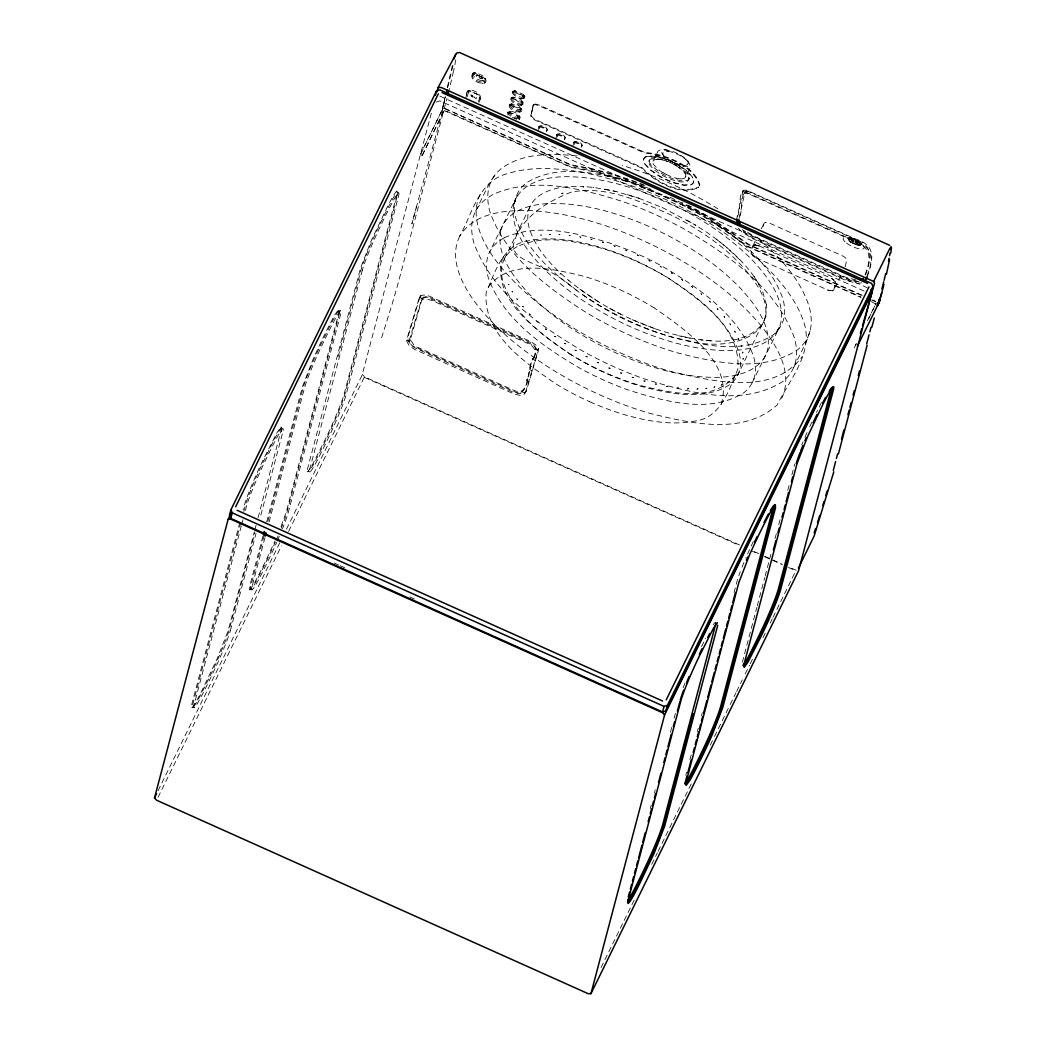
<?xml version="1.0" encoding="UTF-8"?>
<svg xmlns="http://www.w3.org/2000/svg" width="1046" height="1046" viewBox="0 0 1046 1046"><rect width="100%" height="100%" fill="white"/><g stroke="black" fill="none" stroke-linecap="round" stroke-linejoin="round"><path stroke-width="0.75" stroke-dasharray="5 3.75" d="M833.754 289.964L835.61 282.328L831.962 278.628L759.121 245.902L755.5 244.882L752.911 245.888L751.054 253.524L754.702 257.251L828.824 290.487L833.453 290.474L841.599 274M539.514 128.854C538.494 122.107 550.235 127.377 546.156 131.822M557.466 136.895C556.433 130.149 568.174 135.418 564.095 139.863M574.411 144.492C573.391 137.745 585.132 143.014 581.053 147.473M766.47 304.974L762.534 291.193L754.14 276.575L758.938 284.237M765.803 316.925L766.496 304.752M515.43 198.988L514.946 201.708L517.221 195.798L489.868 251.511M809.996 331.033L806.754 340.891L792.554 369.813M455.821 59.779L453.663 70.867M867.042 277.478C872.992 259.735 877.084 245.575 855.249 238.854L747.158 190.398C736.528 187.012 741.993 212.39 736.763 217.163M743.183 190.176L736.724 219.059M865.447 275.059C871.566 258.127 873.92 245.065 853.732 238.723L748.936 191.745C738.528 188.515 743.889 213.345 738.751 218.052M472.217 74.423C468.294 82.922 494.026 88.295 483.422 76.306C481.827 75.116 471.838 70.435 472.91 74.005C477.133 75.09 482.794 76.45 485.187 80.241M472.674 73.482C470.203 79.627 480.807 82.791 485.096 82.15M484.638 83.105L485.187 77.666M645.134 185.992A181.35 75.691 26.1 0 0 610.537 174.133L593.919 169.779L571.6 165.503L445.923 109.176L443.059 108.889L411.876 223.949L416.583 206.219M512.187 92.414C513.272 96.088 522.163 101.031 524.817 97.487L523.51 94.467L514.737 90.636L512.187 92.414L514.122 92.27L524.347 96.35L515.403 91.63L512.841 91.211M512.645 91.46C513.821 95.421 521 97.971 524.817 97.487M524.36 98.455L524.085 97.121L522.111 95.801M531.355 113.726L533.512 104.365L530.714 116.171L533.813 119.558L641.316 167.909C655.345 181.847 678.776 196.217 698.453 187.548L699.774 184.894C694.073 164.627 664.262 154.089 644.924 152.454L539.318 105.11L535.644 103.999L533.342 104.692L531.028 115.544L534.114 118.93L641.616 167.282C655.659 181.22 679.076 195.589 698.767 186.92L698.453 187.548M510.762 98.925C511.023 104.848 528.701 108.248 521.496 100.651C522.111 97.696 507.415 96.258 512.004 98.559C515.325 98.259 521.418 105.724 523.118 101.907M511.219 97.971C512.187 102.037 519.601 104.692 523.379 104.051M522.922 104.992L522.686 103.606L520.712 102.26M442.249 109.765L420.348 154.756L422.205 155.593L420.492 154.233L442.366 109.32L445.151 97.121M447.322 87.629L452.735 63.924M509.232 105.672C509.219 111.804 527.223 115.086 519.98 107.385C520.568 104.155 505.793 103.214 510.5 105.254C513.756 107.071 520.947 107.411 521.366 111.791M509.69 104.744C510.396 108.915 518.084 111.687 521.823 110.85M443.7 103.436L444.694 99.723L442.366 109.32L444.001 104.94M765.62 222.314L764.064 223.164L762.456 229.675M865.107 274.693C871.723 258.244 871.279 246.725 852.817 240.606L748.021 193.641L744.177 193.418M867.095 275.582C873.92 258.61 873.279 247.131 854.334 240.75L746.243 192.294L742.268 192.072M518.894 119.728C524.765 114.066 504.97 106.914 508.095 115.165M507.885 112.21C508.461 116.433 516.293 119.296 520.019 118.342M519.561 119.283C518.986 115.047 511.154 112.197 507.428 113.138M443.151 106.064L445.439 96.663M447.727 87.263L453.428 63.754M537.814 130.855L539.161 126.082L541.763 125.625M555.753 138.896L557.113 134.123L559.715 133.679M572.711 146.505L574.058 141.72L576.66 141.275M466.333 95.042C465.797 84.334 486.05 93.852 479.369 101.436M465.64 98.638L467.549 91.107M467.366 96.572L468.883 90.61L469.824 90.218M478.558 101.593L480.062 95.291M478.911 102.364C483.736 95.408 471.942 90.884 467.091 92.035M739.091 218.431L745.092 191.523L745.942 191.013M845.155 266.743L846.763 260.232L845.874 258.284A6.119 2.288 25.9 0 0 841.742 255.512L770.157 223.413A6.119 2.288 25.9 0 0 765.62 222.314M443.177 108.431L444.406 108.235L446.969 98.416M533.068 106.064L533.512 104.365M258.114 517.587L281.282 429.579L280.995 426.99L277.046 432.573L263.265 459.678A37.787 2.863 -65.9 0 0 244.424 505.074L243.195 509.755M262.912 536.193L249.615 586.584L249.772 589.735L252.099 589.813M266.665 522.019L302.372 386.915L313.238 358.856A67.036 5.086 -65.9 0 1 334.968 314.598L338.891 309.119L340.591 310.845M307.328 469.562L360.543 268.077L371.199 240.776L386.052 209.566A37.787 2.863 -65.9 0 1 396.852 194.595L344.239 393.727A37.774 2.863 -65.9 0 1 325.45 439.059L311.63 466.255L307.681 471.864L312.676 465.967A66.042 5.008 -65.9 0 0 325.777 440.248A37.473 2.837 -65.9 0 0 344.853 394.303L397.232 196.033M239.887 522.268L191.81 704.246A37.774 2.863 -65.9 0 0 202.558 689.366L217.49 658.012L228.185 630.555L254.374 531.708M240.907 522.359L193.039 703.54A37.473 2.837 -65.9 0 0 196.975 701.644A66.029 5.008 -65.9 0 0 210.076 675.925A37.473 2.837 -65.9 0 0 229.152 629.967L254.832 532.793M243.783 511.481L245.418 505.27A37.473 2.837 -65.9 0 1 264.494 459.325A66.042 5.008 -65.9 0 1 270.574 446.943A37.473 2.837 -65.9 0 1 281.544 431.697L280.995 426.99L282.747 428.69M241.299 526.007L194.255 704.076A37.473 2.837 -65.9 0 0 198.191 702.18A66.029 5.008 -65.9 0 0 211.292 676.461A37.473 2.837 -65.9 0 0 230.368 630.516M241.718 524.451L242.947 519.797M245.405 510.474L246.634 505.819A37.473 2.837 -65.9 0 1 265.71 459.874A66.042 5.008 -65.9 0 1 278.811 434.155A37.473 2.837 -65.9 0 1 282.747 432.246L260.179 517.665M254.779 530.139L256.035 525.432M230.368 630.529L256.048 533.329M264.141 535.539L250.883 585.708A37.473 2.837 -65.9 0 0 254.819 583.812A66.042 5.008 -65.9 0 0 267.933 558.08A37.473 2.837 -65.9 0 0 275.412 542.011M267.868 521.431L303.275 387.438A37.473 2.837 -65.9 0 1 322.338 341.493A66.042 5.008 -65.9 0 1 328.431 329.098A37.473 2.837 -65.9 0 1 339.388 313.865L286.996 512.148A37.473 2.837 -65.9 0 1 281.269 528.191M264.939 537.657L252.099 586.244A37.473 2.837 -65.9 0 0 256.035 584.348A66.042 5.008 -65.9 0 0 269.136 558.629A37.473 2.837 -65.9 0 0 276.628 542.56M269.084 521.98L304.491 387.974A37.473 2.837 -65.9 0 1 323.554 342.042A66.042 5.008 -65.9 0 1 336.655 316.31A37.473 2.837 -65.9 0 1 340.604 314.415L288.212 512.684A37.473 2.837 -65.9 0 1 282.485 528.74M338.146 356.568L361.118 269.593A37.473 2.837 -65.9 0 1 380.195 223.661A66.042 5.008 -65.9 0 1 393.296 197.929A37.473 2.837 -65.9 0 1 397.232 196.033M286.486 529.158L362.112 375.096L432.076 110.405M442.994 113.491L399.964 276.34A716.732 54.366 -65.9 0 1 391.57 305.968L381.267 338.891M422.205 155.593L444.223 110.144L570.096 166.576L592.703 170.89L609.426 175.283A182.592 76.201 26.1 0 1 662.157 194.778A182.592 76.201 26.1 0 1 712.941 221.687L748.047 246.346L861.015 296.986M650.272 808.571L651.096 805.433M654.417 792.894L655.241 789.756M670.434 732.265L672.068 726.055M674.121 718.288L676.174 710.522M685.758 775.387L686.581 772.249M689.902 759.71L691.55 753.434M697.355 731.494L698.179 728.356M701.5 715.817L702.324 712.679M734.031 592.69L736.894 581.811A37.473 2.837 -65.9 0 1 740.307 571.678M742.359 662.249L756.859 607.386M757.265 605.817L764.731 577.601M765.136 576.032L771.36 552.51M775.047 538.52L776.694 532.309M778.747 524.543L780.381 518.332M787.769 490.378L789.822 482.611M791.874 474.845L794.751 463.979M871.423 301.653L875.764 304.098L872.809 302.778M418.975 298.829L406.855 339.257L406.763 341.271L409.156 345.651L414.255 349.233L514.37 394.107L520.215 395.427L524.451 394.041L526.386 390.681L538.507 350.253L538.442 348.501L535.735 344.827L530.505 341.493L430.39 296.619C426.768 294.92 420.126 293.377 418.975 298.829L420.793 295.757M419.864 297.077L407.744 337.492L408.437 341.715L413.968 347.429L512.71 392.015L521.091 393.675L525.34 392.276L526.386 390.681M533.708 357.51C538.363 351.064 535.33 343.703 528.217 341.48L432.194 298.437L426.716 296.92L422.937 297.679L421.185 300.673L409.561 339.453L410.254 343.454L411.784 345.533M422.074 298.921L410.372 339.597L409.535 341.48L406.816 340.264L409.483 341.349C411.039 336.904 413.314 348.161 417.563 347.22L513.586 390.263C531.63 398.225 526.896 365.891 533.708 357.523C526.909 365.682 530.283 391.256 518.306 393.283M632.15 319.658L655.894 329.019C624.527 317.971 594.729 302.006 569.102 280.733C552.55 266.691 536.441 250.164 529.511 229.074A143.42 59.857 26.1 0 1 538.128 196.491C551.085 186.959 568.004 185.94 583.524 186.515L583.132 187.339L583.524 186.515L593.736 187.43L615.649 191.366L638.988 198.309M525.51 392.433L537.631 352.018L537.579 350.292L534.859 346.579L529.629 343.258L429.514 298.372C427.801 294.815 418.021 299.601 420.767 295.77M765.881 316.729L737.522 375.606M459.665 236.291C449.179 257.774 460.763 281.923 473.289 299.797C494.209 328.483 522.542 350.828 552.366 369.643A171.897 71.743 26.1 0 0 600.169 394.983A171.91 71.743 26.1 0 0 649.828 413.34C690.36 423.264 742.608 435.894 777.178 404.985C789.586 379.75 813.814 352.633 803.956 322.521C796.084 298.725 779.152 279.308 761.357 262.232C710.979 216.718 647.775 185.286 581.197 172.119C556.694 168.04 530.91 166.144 506.892 173.793C478.401 181.416 472.164 213.933 459.665 236.291C474.387 211.959 506.695 209.815 532.257 210.704C576.215 213.515 618.578 228.237 657.842 247.601C695.982 267.148 732.278 291.847 760.22 324.678C776.315 344.552 793.796 372.389 781.702 398.395M480.258 194.347C469.772 215.829 481.356 239.979 493.869 257.865C514.802 286.539 543.135 308.897 572.96 327.712A171.897 71.743 26.1 0 0 620.762 353.038A171.91 71.743 26.1 0 0 670.408 371.395C711.437 380.914 772.602 396.826 802.295 356.451M589.905 401.808A124.317 51.869 26.1 0 0 625.809 415.079C648.089 421.276 671.741 425.5 694.753 421.12C720.942 417.995 728.918 389.753 737.835 369.251C741.156 327.333 699.055 299.378 668.669 278.275A124.317 51.869 26.1 0 0 634.098 259.97A124.317 51.855 26.1 0 0 598.207 246.712C575.928 240.488 552.275 236.278 529.25 240.645C503.061 243.77 495.085 272.025 486.168 292.527C482.847 334.432 524.961 362.4 555.334 383.503A124.33 51.895 26.1 0 0 589.905 401.834M502.825 257.486C489.45 299.339 540.874 333.648 569.861 353.927M721.178 404.279C734.553 362.439 683.13 328.117 654.142 307.851M281.008 526.543L286.316 511.795L339.035 312.257L338.891 309.119M523.144 390.263L522.372 391.949L524.987 393.231L522.268 392.015L523.248 390.197M648.795 161.306L649.331 160.13M653.057 161.28L657.934 151.186L660.444 149.8L664.772 149.513L671.924 151.186M422.349 155.056L444.223 110.144M655.855 329.085L667.531 332.733C697.774 340.538 742.738 350.998 763.855 321.972M690.085 338.211L678.658 335.779M711.032 340.761L700.545 339.819M158.051 790.763L280.773 540.782M158.051 797.313L281.479 545.881M288.618 531.355L364.243 377.292L362.112 375.096M475.708 211.044L489.907 182.109L496.026 173.701M504.434 258.807L530.74 205.238M560.198 274.144L560.591 273.333L560.055 274.065M533.029 105.319L535.33 104.626L539.017 105.738L644.611 153.082L644.924 152.454M627.352 194.582L638.727 198.139M638.701 198.204L662.406 207.631M609.596 308.348L620.605 314.166M662.144 207.422L695.891 225.348L684.96 218.941M699.774 184.894L699.46 185.521C693.76 165.255 663.949 154.716 644.611 153.082M754.114 276.641C741.522 258.807 724.303 244.529 706.39 232.042L696.152 225.505M716.262 239.181L725.519 246.425L741.784 261.709M752.1 382.914L779.44 327.202L775.897 332.471L777.753 330.431M856.308 343.519L854.098 348.24L856.19 343.964M867.5 320.743L875.881 303.654M868.781 318.337L875.071 305.524M601.071 967.537L635.314 897.782M651.723 864.349L657.437 852.725M658.143 851.274L691.681 782.957M710.234 745.17L713.803 737.914M714.51 736.462L729.493 705.932M730.213 704.481L735.913 692.857M736.632 691.406L742.333 679.769M745.197 673.964L749.472 665.243M750.191 663.792L753.748 656.522M763.031 637.629L765.881 631.81M770.157 623.089L772.301 618.735M773.02 617.284L795.13 572.227M538.912 126.435C538.389 127.403 546.443 127.324 546.875 131.129M556.851 134.476C556.341 135.444 564.382 135.365 564.814 139.17M573.809 142.086C573.286 143.054 581.341 142.962 581.772 146.767M752.911 245.888L757.095 237.364M761.279 228.839L764.064 223.164M598.404 301.771L578.333 288.042M409.535 341.48L410.411 339.728M523.353 390.459L524.242 388.707M533.708 357.523L532.832 359.275L535.264 360.36L532.832 359.275C537.487 352.816 534.454 345.455 527.341 343.232L431.318 300.189L423.656 298.751L421.185 300.673M688.699 179.441L689.288 178.291M681.874 178.84L683.823 178.5A25.261 8.446 26.6 0 0 685.104 177.742L690.465 167.425L690.386 165.948L687.98 161.11L682.384 156.416A14.265 4.942 26.1 0 0 669.348 150.493L664.995 150.049A14.605 4.929 25.2 0 0 663.713 155.802L666.459 158.626A14.304 4.707 26.1 0 0 683.966 166.602L685.915 166.654A14.605 4.916 26.7 0 0 687.17 160.888L683.417 157.658M510.017 111.321C505.989 113.413 519.483 120.002 519.797 116.132M511.389 103.868C509.114 106.705 521.104 112.21 521.588 108.666M474.923 72.645C469.746 77.116 480.99 81.614 484.677 80.777M512.906 97.121L512.409 98.219L514.031 99.475M514.318 90.61L513.848 91.643L515.482 92.872M488.299 287.062C510.278 258.153 553.582 269.044 583.668 276.249A124.317 51.842 26.1 0 1 653.959 307.786M735.704 374.716C713.725 403.612 670.421 392.734 640.335 385.516A124.317 51.869 26.1 0 1 604.431 372.232A124.33 51.869 26.1 0 1 569.861 353.927M249.772 589.735L253.681 584.269A66.944 5.073 -65.9 0 0 274.81 541.344M658.392 156.39L657.908 155.279A1.961 0.667 25.7 0 0 655.724 154.298C652.9 156.037 662.615 157.632 663.072 157.685A26.856 9.649 26.2 0 1 678.462 164.68L686.947 170.838L692.308 176.918A28.647 9.597 27.5 0 1 690.687 184.658L683.966 184.972L674.605 182.762A26.961 8.473 25.9 0 1 659.15 175.741L650.547 169.779L645.081 163.921A28.647 9.702 24.6 0 1 646.781 156.207L658.392 156.39L655.947 155.802L657.123 156.325M861.669 282.865L856.648 283.283L845.233 280.171L751.969 238.357L741.509 231.663L737.744 227.309M191.889 707.58L194.255 707.645M832.119 290.984L833.453 290.474M469.353 90.218L467.784 90.78M508.108 111.909L517.888 115.426L520.124 117.296M436.182 102.063L439.908 100.887L865.395 291.612M509.899 104.456L519.679 107.999L521.928 109.843M472.897 73.194L475.708 73.599L485.579 78.881M511.429 97.709L521.183 101.305L523.445 103.096M657.646 156.455L658.535 156.207M646.637 156.56L653.475 156.024L662.916 158.024A26.83 9.636 26.2 0 1 678.292 165.02L686.777 171.165L692.138 177.245M538.716 126.997L539.88 126.801M556.655 135.039L557.832 134.842M573.613 142.648L574.777 142.439M467.327 91.708L468.477 91.538M507.65 112.837L508.709 112.693M509.441 105.385L510.5 105.254M472.439 74.135L473.563 74.031M510.971 98.664L512.004 98.559M742.542 191.693L746.243 192.294M512.383 92.166L513.39 92.1M859.001 281.675L849.797 280.929L843.991 278.837L753.578 238.305L748.021 235.298L740.411 228.512M539.658 125.899L545.764 128.096L547.32 130.214M557.596 133.94L563.702 136.137L565.271 138.255M574.555 141.537L580.661 143.747L582.217 145.852M470.373 90.335L468.268 90.61L478.048 94.428L480.467 96.467M509.297 111.425L510.526 111.425M592.964 187.365L593.775 187.365M511.089 103.959L512.318 103.985M656.875 159.397L659.385 159.45A24.437 8.473 26 0 1 662.353 159.933M474.165 72.723L475.472 72.775M512.632 97.2L513.834 97.252M514.044 90.688L515.233 90.767M577.052 155.932C551.765 153.37 523.392 152.703 501.766 168.184A194.111 81.013 26.1 0 0 490.116 212.312C505.898 256.479 545.777 286.316 583.707 310.937A168.419 70.291 26.1 0 0 676.893 352.698C715.386 362.596 761.462 373.174 797.261 349.992A194.111 81.013 26.1 0 0 808.911 305.863C799.575 277.282 777.662 255.067 755.369 235.873M668.041 151.343L670.381 151.722A14.265 4.955 26.1 0 1 683.417 157.658M855.968 279.962L844.907 276.955L754.493 236.422L746.635 231.663M857.563 281.387L846.149 278.275M676.448 178.212L679.377 178.735A24.738 8.198 26.4 0 0 681.94 178.892M754.467 244.895L759.121 245.902L756.611 245.052M754.545 244.882L759.121 245.902M519.221 117.374L517.652 117.008L518.79 117.361M521.039 109.856L519.483 109.49L520.62 109.843M484.22 81.117L482.533 80.699L483.762 81.104M522.608 103.018L521.065 102.626L522.202 102.992M524.059 96.428L522.516 96.023L523.654 96.402M664.785 159.018L657.228 157.397L651.763 157.802A22.881 7.74 24.8 0 0 652.142 166.249L661.647 173.466A21.613 6.891 26 0 0 674.016 179.088L681.521 180.84L686.921 180.579A22.894 7.675 27.2 0 0 688.229 174.381L680.763 167.033A21.561 7.649 26.2 0 0 664.785 159.005M662.353 159.92L665.609 160.796A23.98 8.538 26.2 0 1 669.022 162.038L672.46 163.594A23.966 8.433 26.1 0 1 675.677 165.451M444.406 108.235L570.998 164.732L593.605 169.047L610.328 173.44A182.592 76.201 26.1 0 1 643.695 184.802M518.541 111.739L520.11 112.21M481.605 82.987L483.291 83.497M520.137 104.875L521.692 105.358M606.693 175.205L626.737 181.389L662.013 195.327A181.35 75.691 26.1 0 1 712.444 222.066L747.21 246.477L860.989 297.482M746.766 191.065L748.936 191.745M521.601 98.272L523.144 98.755M626.737 181.389L593.017 171.609L570.698 167.347L444.105 110.601M848.724 239.691C850.424 237.416 848.254 242.345 851.993 242.541A6.93 2.118 25.2 0 0 855.445 244.163L855.837 244.293M860.27 243.548L859.904 244.803L858.714 244.895L853.222 242.855L855.85 244.267M827.53 289.977L830.04 290.814M518.28 393.361L412.307 345.86M796.15 570.201L790.096 567.664M568.906 280.655L568.423 280.236M640.74 186.541L662.013 195.327M854.857 244.084L853.614 243.535A6.982 2.131 25.2 0 1 848.136 238.723M512.422 117.348L516.711 119.27M439.882 96.154L867.239 287.728M862.244 295.299L748.949 244.516L713.843 219.843A182.592 76.201 26.1 0 0 687.863 205.003M872.678 299.967L875.659 301.313M861.198 295.325L748.112 244.633L713.346 220.222A181.35 75.691 26.1 0 0 681.9 202.558M871.606 299.993L876.077 301.993M398.434 193.013L396.761 191.274M739.535 544.992L364.753 376.978L362.321 374.429M754.401 551.66L758.873 553.661M764.822 556.328L781.179 563.663M364.243 377.292L739.3 545.424M751.198 550.758L758.638 554.092M764.6 556.76L782.46 564.775M788.409 567.442L795.849 570.776M308.74 471.432L309.956 471.981M334.302 563.075L338.76 565.075M340.238 565.742L347.664 569.063M409.888 596.965L414.334 598.953M604.745 189.13L615.898 191.51M663.02 172.668L666.341 174.46M752.885 236.474L742.425 229.767M717.896 208.912L715.32 207.252A168.419 70.291 26.1 0 0 622.148 165.477M582.7 294.75L594.533 302.399A140.713 58.733 26.1 0 0 672.382 337.309C704.546 345.572 743.052 354.411 772.955 335.047A162.182 67.689 26.1 0 0 782.696 298.175C769.516 261.278 736.188 236.344 704.494 215.777A140.713 58.733 26.1 0 0 667.753 196.256M675.755 165.399L683.352 170.694L687.64 175.532A22.92 7.688 27.2 0 1 686.333 181.729L680.946 182.004L673.454 180.239A21.561 6.877 26 0 1 661.098 174.63L654.208 169.844L649.854 165.137A22.92 7.753 24.9 0 1 651.213 158.966L656.679 158.561L664.223 160.182A21.495 7.636 26.2 0 1 676.54 165.778M831.962 278.628L834.028 280.093M752.623 255.786L754.702 257.251M855.563 241.718L856.53 242.201L855.301 240.75L858.034 242.306L855.563 241.94L857.929 244.084L855.942 243.43L853.458 240.815L854.046 242.293L850.66 240.528L853.667 241.796L851.692 240.122L853.013 240.515L852.15 239.286L855.445 241.561M682.384 156.416L686.098 159.646A14.605 4.903 26.7 0 1 684.842 165.399L680.567 164.915A14.304 4.707 25.9 0 1 665.348 157.384M577.026 290.723C564.095 279.648 549.765 270.273 533.865 264.063C525.785 260.206 514.357 256.636 513.076 246.307C518.515 218.915 546.705 201.603 571.051 192.229C606.092 184.972 640.963 201.786 672.382 215.581C702.886 231.297 732.318 251.302 752.832 279.256C792.358 331.948 733.573 353.064 688.804 340.826C652.325 333.792 617.728 318.389 586.924 297.783C558.368 277.674 528.217 254.191 516.332 220A162.182 67.689 26.1 0 1 526.073 183.142C555.975 163.764 594.494 172.603 626.646 180.88A140.713 58.733 26.1 0 1 653.07 190.006M524.543 96.167L524.922 96.964M860.257 243.535C855.445 242.175 857.406 238.71 849.117 238.449A6.799 2.079 25.2 0 0 848.633 239.508L848.711 239.678M581.785 144.217L582.191 145.368M564.827 136.608L565.232 137.771M546.888 128.566L547.293 129.73M524.543 95.395L524.857 96.598M835.336 281.609L835.61 282.956M281.282 429.579L281.531 431.71M453.441 71.337A755.029 57.269 -65.9 0 1 449.009 90.087M278.079 535.879A37.473 2.837 -65.9 0 1 276.052 540.56M279.295 536.428A37.473 2.837 -65.9 0 1 277.268 541.096M753.277 541.567A66.042 5.008 -65.9 0 0 747.838 553.399A37.473 2.837 -65.9 0 0 745.811 558.067M742.045 567.194A37.473 2.837 -65.9 0 1 745.144 559.649M701.552 646.637A66.042 5.008 -65.9 0 1 705.684 638.4M713.202 624.802A37.473 2.837 -65.9 0 1 715.163 622.527M683.143 687.719A37.473 2.837 -65.9 0 1 685.378 682.123M821.424 402.579A37.473 2.837 -65.9 0 0 819.894 405.652A66.042 5.008 -65.9 0 0 816.56 412.359M807.028 432.599A66.042 5.008 -65.9 0 0 805.695 435.567A37.473 2.837 -65.9 0 0 803.668 440.235M809.748 426.663A66.042 5.008 -65.9 0 1 811.801 422.283M801.694 444.929A37.473 2.837 -65.9 0 1 803.001 441.817M664.759 157.044A14.592 4.929 25.3 0 1 668.067 151.356M662.968 172.695A24.15 7.753 26 0 1 659.921 170.746L653.776 164.85A25.261 8.551 25.1 0 1 652.952 163.124L652.9 161.685A25.405 8.59 25.3 0 1 653.528 160.535L654.888 159.763A25.091 8.499 25.3 0 1 656.94 159.45M666.328 174.473A23.888 7.57 26 0 0 669.78 176.042L673.193 177.297A24.136 7.806 26 0 0 676.5 178.278M685.731 176.604A25.405 8.512 27.2 0 0 685.614 175.127L684.895 173.414A25.078 8.512 26.6 0 0 683.535 171.492L681.351 169.439A24.424 8.512 26.2 0 0 678.789 167.373M646.663 156.573A28.66 9.702 24.5 0 0 644.898 164.261L650.377 170.119L658.993 176.081A26.948 8.46 25.9 0 0 674.435 183.089L683.796 185.312L690.517 184.985A28.66 9.61 27.5 0 0 692.164 177.258M853.523 238.906A6.982 2.131 25.2 0 1 860.819 244.019A6.982 2.131 25.2 0 1 854.83 244.071M851.248 238.253A6.982 2.131 25.2 0 0 848.829 238.161A6.93 2.118 25.2 0 0 848.28 238.658M851.366 238.174A6.93 2.118 25.2 0 1 853.628 238.828M861.041 244.816A7.27 2.223 25.2 0 1 854.883 244.202L853.562 243.626A7.27 2.223 25.2 0 1 848.345 239.939A7.27 2.223 25.2 0 1 849.313 237.939M861.041 243.875A7.27 2.223 25.2 0 0 860.675 243.273A7.322 2.236 25.2 0 0 858.452 241.299A7.27 2.223 25.2 0 0 852.294 238.41A7.322 2.236 25.2 0 0 849.287 237.926M861.106 243.914A7.322 2.236 25.2 0 1 861.12 244.856M743.17 358.307L743.065 359.249L743.17 358.307M500.746 230.63C496.039 254.636 512.906 276.118 528.008 292.815C553.282 318.899 584.531 338.577 617.441 353.6C648.69 367.264 682.254 377.593 716.654 377.371C736.07 377.031 761.266 371.487 767.516 350.227C772.223 326.208 755.356 304.739 740.254 288.042C714.98 261.945 683.731 242.28 650.821 227.257C619.572 213.593 586.008 203.264 551.608 203.486C532.192 203.826 506.996 209.37 500.746 230.63M513.887 203.852C509.18 227.858 526.06 249.327 541.161 266.024C566.435 292.122 597.684 311.786 630.594 326.81C661.843 340.473 695.407 350.802 729.794 350.593C749.224 350.24 774.406 344.696 780.669 323.436C785.376 299.431 768.509 277.961 753.408 261.265C728.121 235.167 696.884 215.502 663.975 200.479C632.725 186.816 599.162 176.486 564.762 176.696C545.345 177.036 520.15 182.592 513.887 203.852M742.268 364.426L742.268 364.426M479.29 75.43L479.774 76.881L479.29 75.43M857.302 243.731L855.641 242.463L857.302 243.731M471.079 94.911L471.301 96.415L471.079 94.911M472.465 95.526L472.687 97.043L472.465 95.526M476.518 97.343L476.178 98.716L473.668 96.82L476.518 97.343M637.354 254.91L638.452 255.708L637.354 254.91M648.925 260.323L649.997 261.186L648.925 260.323M625.652 250.033L626.75 250.765L625.652 250.033M660.248 266.246L661.294 267.148L660.248 266.246M613.937 245.745L615.035 246.411L613.937 245.745M671.218 272.601L672.225 273.555L671.218 272.601M602.326 242.097L603.385 242.698L602.326 242.097M681.731 279.321L682.698 280.315L681.731 279.321M362.334 270.143L309.943 468.412A37.473 2.837 -65.9 0 0 313.892 466.516A66.042 5.008 -65.9 0 0 326.993 440.797A37.473 2.837 -65.9 0 0 346.069 394.839L398.448 196.583A37.473 2.837 -65.9 0 0 394.512 198.479A66.042 5.008 -65.9 0 0 381.411 224.197A37.473 2.837 -65.9 0 0 362.334 270.143M590.912 239.116L591.944 239.639L590.912 239.116M691.681 286.369L692.583 287.389L691.681 286.369M700.99 293.651L701.814 294.697L700.99 293.651M579.811 236.827L580.805 237.285L579.811 236.827M709.541 301.104L710.299 302.176L709.541 301.104M569.142 235.258L570.07 235.638L569.142 235.258M717.281 308.662L717.948 309.734L717.281 308.662M558.982 234.435L559.858 234.735L558.982 234.435M724.107 316.245L724.682 317.317L724.107 316.245M549.464 234.343L550.261 234.566L549.464 234.343M563.01 193.118L561.767 193.588L563.01 193.118M729.977 323.776L730.435 324.848L729.977 323.776M540.651 235.01L541.37 235.154L540.651 235.01M734.815 331.203L735.168 332.262L734.815 331.203M532.649 236.396L532.649 236.396M738.581 338.433L738.829 339.479L738.581 338.433M740.359 369.735L740.359 369.735M741.248 345.402L741.379 346.422L741.248 345.402M742.791 352.057L742.791 353.025L742.791 352.057M538.442 348.501L537.579 350.292L534.336 348.802L537.579 350.292L538.442 348.501M530.636 367.97L529.76 369.709L532.192 370.794L529.76 369.709L530.636 367.97M527.289 378.953L526.413 380.705L528.845 381.79L526.413 380.705L527.289 378.953M737.482 374.167L737.012 374.939L737.482 374.167M733.351 378.299L732.762 379.018L733.351 378.299M728.173 381.803L727.48 382.444L728.173 381.803M721.988 384.627L721.191 385.203L721.988 384.627M504.708 271.097L504.708 271.097M714.849 386.745L713.96 387.242L714.849 386.745M506.251 277.739L506.251 277.739M706.848 388.144L705.854 388.563L706.848 388.144M508.918 284.708L508.395 284.237L508.918 284.708M698.035 388.798L696.963 389.138L698.035 388.798M512.684 291.952L512.043 291.442L512.684 291.952M688.516 388.707L687.366 388.981L688.516 388.707M678.357 387.883L677.154 388.066L678.357 387.883M517.522 299.365L516.776 298.855L517.522 299.365M667.688 386.314L666.42 386.432L667.688 386.314M523.392 306.909L522.542 306.386L523.392 306.909M550.85 268.691L550.85 268.691M656.587 384.039L655.28 384.065L656.587 384.039M530.217 314.493L529.276 313.97L530.217 314.493M645.173 381.058L643.839 381.019L645.173 381.058M537.958 322.037L536.925 321.54L537.958 322.037M633.562 377.397L632.189 377.292L633.562 377.397M546.509 329.503L545.397 329.006L546.509 329.503M621.847 373.121L620.474 372.938L621.847 373.121M555.818 336.786L554.628 336.315L555.818 336.786M610.145 368.244L608.772 368.009L610.145 368.244M565.768 343.82L564.526 343.389L565.768 343.82M598.587 362.818L597.227 362.517L598.587 362.818M576.281 350.554L574.999 350.162L576.281 350.554M587.251 356.895L585.93 356.555L587.251 356.895M492.941 194.464L485.749 199.132A194.948 81.366 26.1 0 0 474.047 243.443C492.378 293.155 539.095 325.267 582.91 351.195A168.811 70.461 26.1 0 0 645.8 379.384C688.869 392.472 741.261 407.417 782.513 381.725A194.948 81.366 26.1 0 0 794.215 337.413C775.884 287.702 729.154 255.577 685.352 229.662A168.811 70.461 26.1 0 0 622.462 201.473C581.419 188.581 534.258 176.186 492.941 194.464M504.133 237.795L498.184 241.652A161.346 67.336 26.1 0 0 488.495 278.328C503.662 319.475 542.338 346.043 578.595 367.499A139.706 58.315 26.1 0 0 630.633 390.825C666.276 401.664 709.646 414.033 743.784 392.773A161.346 67.336 26.1 0 0 753.46 356.098C738.293 314.951 699.63 288.369 663.373 266.926A139.706 58.315 26.1 0 0 611.322 243.587C577.353 232.931 538.324 222.667 504.133 237.795M517.116 246.621L511.821 250.046A143.42 59.857 26.1 0 0 503.218 282.655C514.867 315.277 544.338 337.322 572.371 355.509A124.435 51.934 26.1 0 0 641.211 386.379C669.649 393.688 703.697 401.494 730.134 384.379A143.42 59.857 26.1 0 0 738.751 351.77C727.088 319.148 697.63 297.09 669.597 278.916A124.435 51.934 26.1 0 0 600.757 248.046C573.901 240.894 543.515 234.539 517.116 246.621M480.702 76.476L481.461 77.378A2.785 0.785 25.6 0 1 481.435 78.306L480.336 78.136A2.654 0.732 25.4 0 1 478.244 77.195L477.238 76.423A2.785 0.785 25.2 0 1 477.512 75.613L478.689 75.848L476.858 75.155A3.739 1.046 25.2 0 0 476.492 76.24L477.839 77.286A3.556 0.981 25.4 0 0 480.663 78.555L482.141 78.777A3.739 1.046 25.7 0 0 482.167 77.535L480.702 76.476M853.196 240.319L852.451 239.665L853.196 240.319M856.635 241.992L855.706 241.142L856.347 241.495A3.073 0.941 25.2 0 1 856.609 241.888L856.635 241.992M423.146 298.96L419.877 297.522L423.146 298.96M846.528 243.077A11.506 3.504 25.2 0 0 863.944 248.412A11.506 3.504 25.2 0 0 850.581 238.292A11.506 3.504 25.2 0 0 846.528 243.077"/><path stroke-width="1.5" d="M877.816 304.739L877.189 303.706M890.669 249.079L891.061 246.464M890.734 253.067L891.506 247.797M889.571 255.642L890.041 253.001M888.512 261.134L889.1 258.284M889.545 259.656L886.407 274.405M877.908 304.556L877.372 303.915L877.476 305.994L879.359 298.986L878.326 303.994L857.393 346.2M833.296 470.595L835.584 461.495M446.394 93.133L447.165 90.126M866.127 279.36L866.768 276.85M881.752 292.945L877.594 305.537L879.372 301.98L883.975 284.264M263.331 534.624L264.167 531.473M717.739 625.233L664.641 826.209L653.933 853.667L639.014 885.008A37.774 2.863 -65.9 0 1 628.267 899.887L680.881 700.715A37.787 2.863 -65.9 0 1 699.722 655.319L713.503 628.215L717.451 622.632M743.771 665.204L796.987 463.731L807.656 436.43L822.509 405.207A37.787 2.863 -65.9 0 1 833.309 390.236L780.695 589.382A37.774 2.863 -65.9 0 1 761.893 634.7L748.086 661.909L744.137 667.505M872.103 291.847L798.569 570.75L590.938 993.674L588.218 993.7L156.625 800.229L154.494 798.033L228.146 519.247L230.996 513.429M229.479 515.26L230.957 509.69L436.509 90.963L439.856 89.904L871.684 283.479L872.965 286.617L871.488 292.2L665.936 710.914L662.589 711.986L230.761 518.411L229.479 515.26L230.918 512.357M230.761 518.411L232.238 512.828L230.957 509.69M264.141 535.539L264.965 532.401M265.357 536.088L266.181 532.95M435.411 95.16L436.509 90.963M436.953 91.93L438.117 87.537L455.716 54.34L457.154 52.784L459.73 52.588L889.623 245.287M662.589 711.986L664.066 706.403L667.413 705.331L872.965 286.617M590.938 993.674L664.602 714.889L872.22 291.965M665.936 710.914L667.413 705.331M628.293 896.893L629.535 892.199M630.359 889.061L631.601 884.354M632.438 881.216L633.68 876.522M634.504 873.384L635.746 868.677M636.569 865.539L637.812 860.845M638.648 857.707L641.956 845.168M642.793 842.03L645.277 832.629M648.167 821.646L649.409 816.952M650.246 813.814L651.488 809.107M652.312 805.969L653.554 801.275M654.378 798.137L655.633 793.43M658.509 782.5L660.98 773.19M663.844 762.312L665.086 757.657M665.897 754.545L667.126 749.89M667.949 746.779L671.231 734.357M673.284 726.591L674.513 721.936M677.39 711.058L679.848 701.748M693.393 713.607L663.988 824.902A37.473 2.837 -65.9 0 1 653.044 853.314A66.029 5.008 -65.9 0 1 638.831 883.229A37.473 2.837 -65.9 0 1 627.888 902.031M686.974 775.923L685.718 780.63A37.473 2.837 -65.9 0 0 696.688 765.397A66.042 5.008 -65.9 0 0 710.888 735.482A37.473 2.837 -65.9 0 0 721.845 707.057L774.223 508.801A37.473 2.837 -65.9 0 0 770.287 510.696M687.797 772.785L691.105 760.246M693.184 752.414L694.426 747.707M695.25 744.569L696.492 739.875M697.316 736.737L698.558 732.03M699.395 728.892L700.637 724.198M701.461 721.06L702.703 716.353M703.54 713.215L706.848 700.676M707.671 697.538L710.992 684.999M711.816 681.874L714.3 672.46M715.137 669.322L716.366 664.668M717.177 661.556L718.419 656.901M719.23 653.802L720.472 649.135M721.282 646.036L722.511 641.368M723.335 638.269L725.806 628.947M726.617 625.848L727.846 621.18M728.67 618.081L729.899 613.414M730.723 610.315L731.952 605.647M732.775 602.548L735.233 593.226M773.007 508.251L720.629 706.521A37.473 2.837 -65.9 0 1 709.685 734.933A66.042 5.008 -65.9 0 1 695.472 764.848A37.473 2.837 -65.9 0 1 684.999 783.258M773.386 549.935L775.857 540.625M777.91 532.859L779.139 528.191M782.003 517.325L783.232 512.671M784.055 509.559L785.285 504.904M786.108 501.792L788.566 492.47M791.443 481.605L792.672 476.95M830.864 390.42L778.472 588.689A37.473 2.837 -65.9 0 1 767.529 617.101A66.029 5.008 -65.9 0 1 753.316 647.016A37.473 2.837 -65.9 0 1 742.843 665.426M836.382 458.488L837.571 453.964M841.559 438.875L843.952 429.828M847.94 414.752L849.13 410.228M849.927 407.208L851.117 402.684M853.118 395.153L854.307 390.629M858.295 375.553L859.485 371.029M866.663 343.886L869.056 334.838M869.854 331.817L871.043 327.293M838.447 453.781L867.134 345.219M871.906 327.123L874.299 318.076M833.767 471.916L814.18 535.957L798.399 568.122M860.4 333.269L861.708 328.666M862.571 325.607L874.548 283.178L873.645 281.466L441.242 87.472L438.117 87.537M825.791 495.556L827.098 491.084M822.797 505.519L824.052 501.4M817.514 522.555L819.776 515.338M814.167 532.937L815.592 528.491M453.82 59.177L455.716 54.34M878.326 303.994L879.83 300.307M235.638 506.774L438.366 93.826M154.494 798.033L156.625 793.666M666.263 699.813L868.991 286.866M873.645 281.466L889.976 248.137M878.025 304.111L878.64 302.647L877.607 303.144L878.64 302.647M865.369 279.883L867.042 277.478M743.575 666.354L747.511 660.889A66.029 5.008 -65.9 0 0 768.745 617.65A37.473 2.837 -65.9 0 0 779.688 589.225L832.067 390.956A37.473 2.837 -65.9 0 0 829.177 391.139M860.374 279.766L863.538 278.524M228.146 519.247L230.865 519.221L662.471 712.692L664.602 714.889M442.079 92.636L867.565 283.374M237.063 510.265L662.549 701.003M232.238 512.828L664.066 706.403M740.32 225.06L738.803 219.555M870.638 290.108L871.488 292.2M737.888 221.451L738.11 224.602M736.724 219.059L736.946 222.314M448.642 91.538A755.029 57.269 -65.9 0 1 447.884 94.48M885.714 273.529A755.16 57.19 -65.9 0 1 884.079 280.341M883.726 281.74A755.16 57.19 -65.9 0 1 881.883 288.984M627.809 900.331A37.473 2.837 -65.9 0 0 637.629 882.68A66.029 5.008 -65.9 0 0 651.828 852.778A37.473 2.837 -65.9 0 0 662.785 824.353L715.163 626.083A37.473 2.837 -65.9 0 0 715.634 622.658M764.025 522.49A37.473 2.837 -65.9 0 1 768.444 513.952M754.493 542.103A66.042 5.008 -65.9 0 1 757.186 536.415M746.36 560.185A37.473 2.837 -65.9 0 1 747.707 557.047M822.64 403.115A37.473 2.837 -65.9 0 1 825.608 397.388M813.017 422.819A66.042 5.008 -65.9 0 1 817.096 414.308M796.241 463.483A37.473 2.837 -65.9 0 1 800.059 452.591M800.569 451.284A37.473 2.837 -65.9 0 1 802.91 445.478M804.884 440.784A37.473 2.837 -65.9 0 1 806.231 437.646M699.329 654.247A66.042 5.008 -65.9 0 1 702.088 648.572M707.632 637.511A66.042 5.008 -65.9 0 1 709.776 633.418M680.253 700.205A37.473 2.837 -65.9 0 1 683.679 690.059M686.581 682.659A37.473 2.837 -65.9 0 1 689.183 676.448M715.582 670.421L686.071 782.238L686.215 785.376L690.138 779.911A66.944 5.073 -65.9 0 0 711.908 735.547L722.773 707.436L775.491 507.911L775.348 504.773L771.425 510.252A67.036 5.086 -65.9 0 0 749.694 554.511L738.829 582.57L715.582 670.421"/></g></svg>
